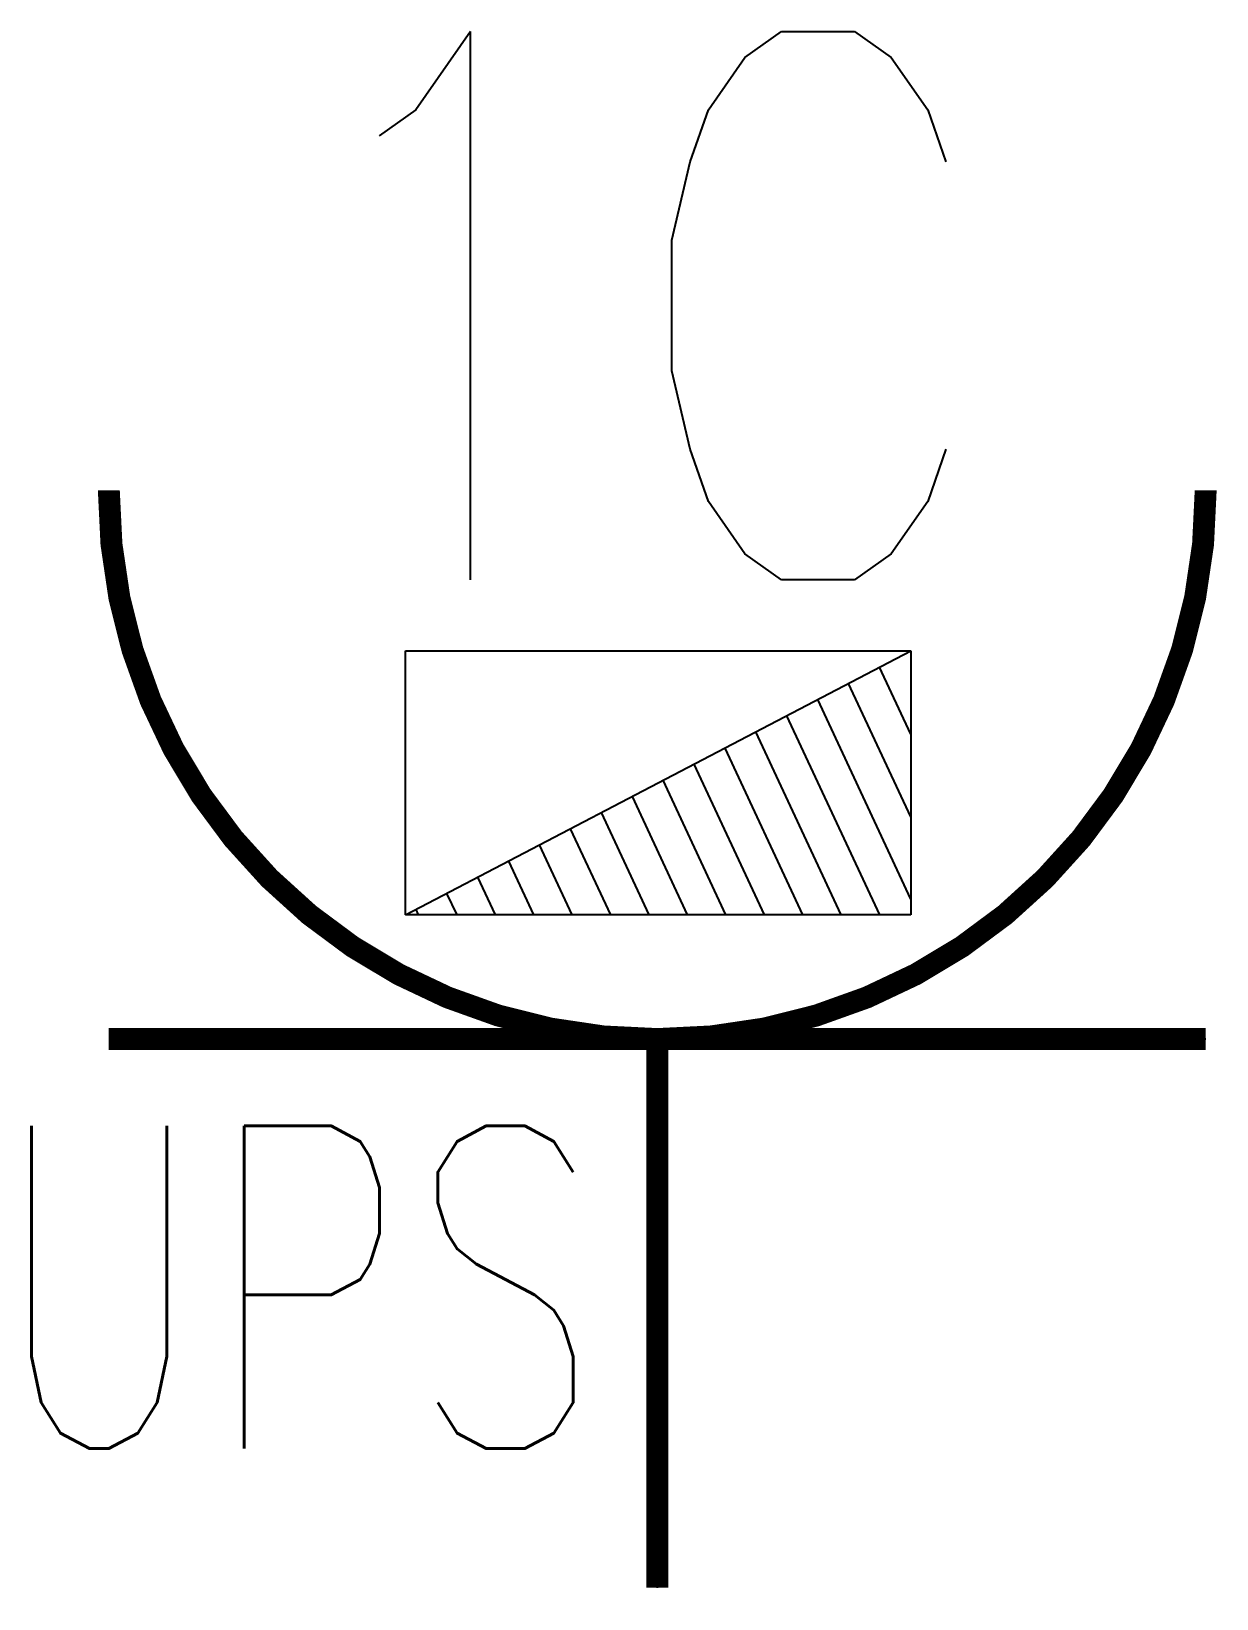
# Model space of a CAD drawing. Extents: x -2.85 to 2.55, y -0.05 to 7.09.
import ezdxf

# ---------------------------------------------------------------- set-up
doc = ezdxf.new("R2010")
doc.units = 0
doc.header["$LTSCALE"] = 1000
doc.header["$MEASUREMENT"] = 0
doc.layers.add('TJ(电气专业D1)', color=4, linetype='Continuous')
doc.styles.add('CHINA', font='txt', dxfattribs={"width": 0.7, "bigfont": 'HZTXT'})

# ---------------------------------------------------------------- blocks, each defined once
blk = doc.blocks.new('*U6')
at = {"layer": 'TJ(电气专业D1)'}
for p, q in [((-0.8506, 7.0924), (-1.1005, 6.7353)), ((-0.8506, 4.5926), (-0.8506, 7.0924)), ((0.3994, 6.9734), (0.5663, 7.0924)), ((0.5663, 7.0924), (0.8997, 7.0924)), ((0.8997, 7.0924), (1.0661, 6.9734)), ((0.2329, 6.7353), (0.3994, 6.9734)), ((1.0661, 6.9734), (1.233, 6.7353)), ((-1.1005, 6.7353), (-1.267, 6.6162)), ((0.1495, 6.4973), (0.2329, 6.7353)), ((1.233, 6.7353), (1.3161, 6.4973)), ((0.0661, 6.14), (0.1495, 6.4973)), ((0.0661, 5.5449), (0.0661, 6.14)), ((0.1495, 5.1877), (0.0661, 5.5449)), ((0.2329, 4.9496), (0.1495, 5.1877)), ((1.3161, 5.1877), (1.233, 4.9496)), ((0.3994, 4.7115), (0.2329, 4.9496)), ((1.233, 4.9496), (1.0661, 4.7115)), ((0.5663, 4.5926), (0.3994, 4.7115)), ((1.0661, 4.7115), (0.8997, 4.5926)), ((0.8997, 4.5926), (0.5663, 4.5926)), ((-1.1471, 4.269), (1.1557, 4.269)), ((-1.1471, 3.0657), (-1.1471, 4.269)), ((-1.1471, 3.0657), (1.1557, 4.269)), ((1.1557, 4.2644), (1.1539, 4.2681)), ((1.1557, 4.269), (1.1557, 3.0657)), ((1.1557, 3.8888), (1.0131, 4.1945)), ((1.1557, 3.5131), (0.8723, 4.1209)), ((1.1557, 3.1375), (0.7314, 4.0473)), ((1.014, 3.0657), (0.5906, 3.9737)), ((0.8388, 3.0657), (0.4497, 3.9001)), ((0.6637, 3.0657), (0.3089, 3.8265)), ((0.4885, 3.0657), (0.168, 3.7529)), ((0.3133, 3.0657), (0.0272, 3.6793)), ((0.1382, 3.0657), (-0.1136, 3.6057)), ((-0.037, 3.0657), (-0.2545, 3.5321)), ((-0.2121, 3.0657), (-0.3953, 3.4585)), ((-0.3873, 3.0657), (-0.5362, 3.3849)), ((-0.5625, 3.0657), (-0.677, 3.3113)), ((-0.7376, 3.0657), (-0.8179, 3.2377)), ((-0.9128, 3.0657), (-0.9587, 3.1641)), ((-1.0879, 3.0657), (-1.0995, 3.0905)), ((1.1557, 3.0657), (-1.1471, 3.0657)), ((2.5, 2.5), (-2.5, 2.5)), ((0, 2.5), (0, 0))]:
    blk.add_line(p, q, dxfattribs=at)
at = {"layer": 'TJ(电气专业D1)', "const_width": 0.1}
blk.add_lwpolyline([(-2.5, 5, 0.198912), (-1.7678, 3.2322, 0.198912), (0, 2.5, 0.198912), (1.7678, 3.2322, 0.198912), (2.5, 5)], format="xyb", dxfattribs=at)
for points in [[(2.5, 2.5), (-2.5, 2.5)], [(0, 2.5), (0, 0)]]:
    blk.add_lwpolyline(points, dxfattribs=at)
at = {"layer": 'TJ(电气专业D1)'}
for start, end in [(180, 225), (315, 0), (225, 270), (270, 315)]:
    blk.add_arc((0, 5), 2.5, start, end, dxfattribs=at)
at = {"layer": 'TJ(电气专业D1)', "style": 'CHINA', "width": 0.7}
blk.add_text('UPS', height=1.47015, dxfattribs=at).set_placement((-3.0296, 0.6339, 40))

msp = doc.modelspace()

# ---------------------------------------------------------------- block references
at = {"layer": 'TJ(电气专业D1)', "color": 4}
msp.add_blockref('*U6', (0, 0), dxfattribs=at)

doc.saveas('drawing.dxf')
